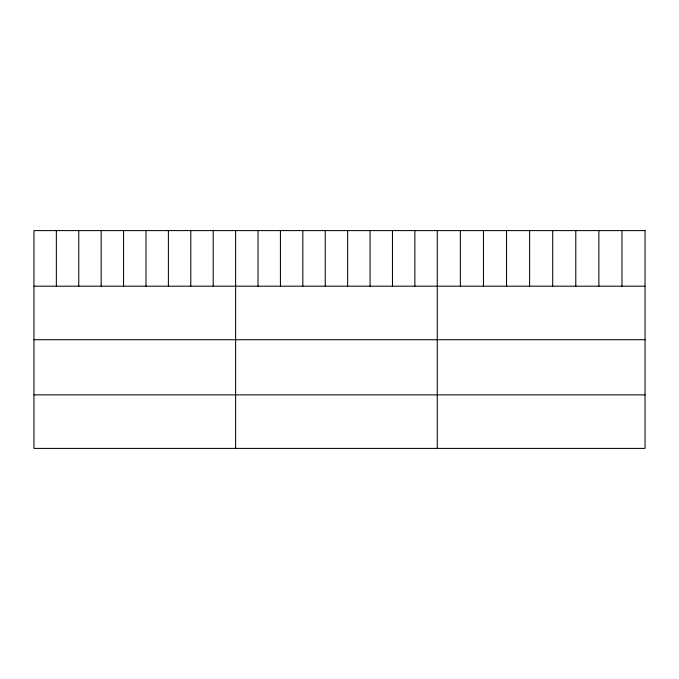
<?xml version="1.0" encoding="UTF-8"?>
<svg xmlns="http://www.w3.org/2000/svg" width="679" height="679" viewBox="0 0 679 679"><rect width="100%" height="100%" fill="white"/><g stroke="black" fill="none" stroke-linecap="round" stroke-linejoin="round"><path stroke-width="1.02" d="M33.95 286.19L645.05 286.19M33.95 339.721L645.05 339.721M33.95 394.872L645.05 394.872M621.964 230.605L621.964 286.19M598.878 230.605L598.878 286.19M575.792 230.605L575.792 286.19M552.706 230.605L552.706 286.19M529.62 230.605L529.62 286.19M506.534 230.605L506.534 286.19M483.448 230.605L483.448 286.19M460.362 230.605L460.362 286.19M437.276 230.605L437.276 448.395M414.869 230.605L414.869 286.19M392.462 230.605L392.462 286.19M370.055 230.605L370.055 286.19M347.648 230.605L347.648 286.19M325.241 230.605L325.241 286.19M302.834 230.605L302.834 286.19M280.427 230.605L280.427 286.19M258.02 230.605L258.02 286.19M235.613 230.605L235.613 448.395M213.206 230.605L213.206 286.19M190.799 230.605L190.799 286.19M168.392 230.605L168.392 286.19M145.985 230.605L145.985 286.19M123.578 230.605L123.578 286.19M101.171 230.605L101.171 286.19M78.764 230.605L78.764 286.19M56.357 230.605L56.357 286.19M645.05 230.605L33.95 230.605L33.95 448.395L645.05 448.395L645.05 230.605"/></g></svg>
